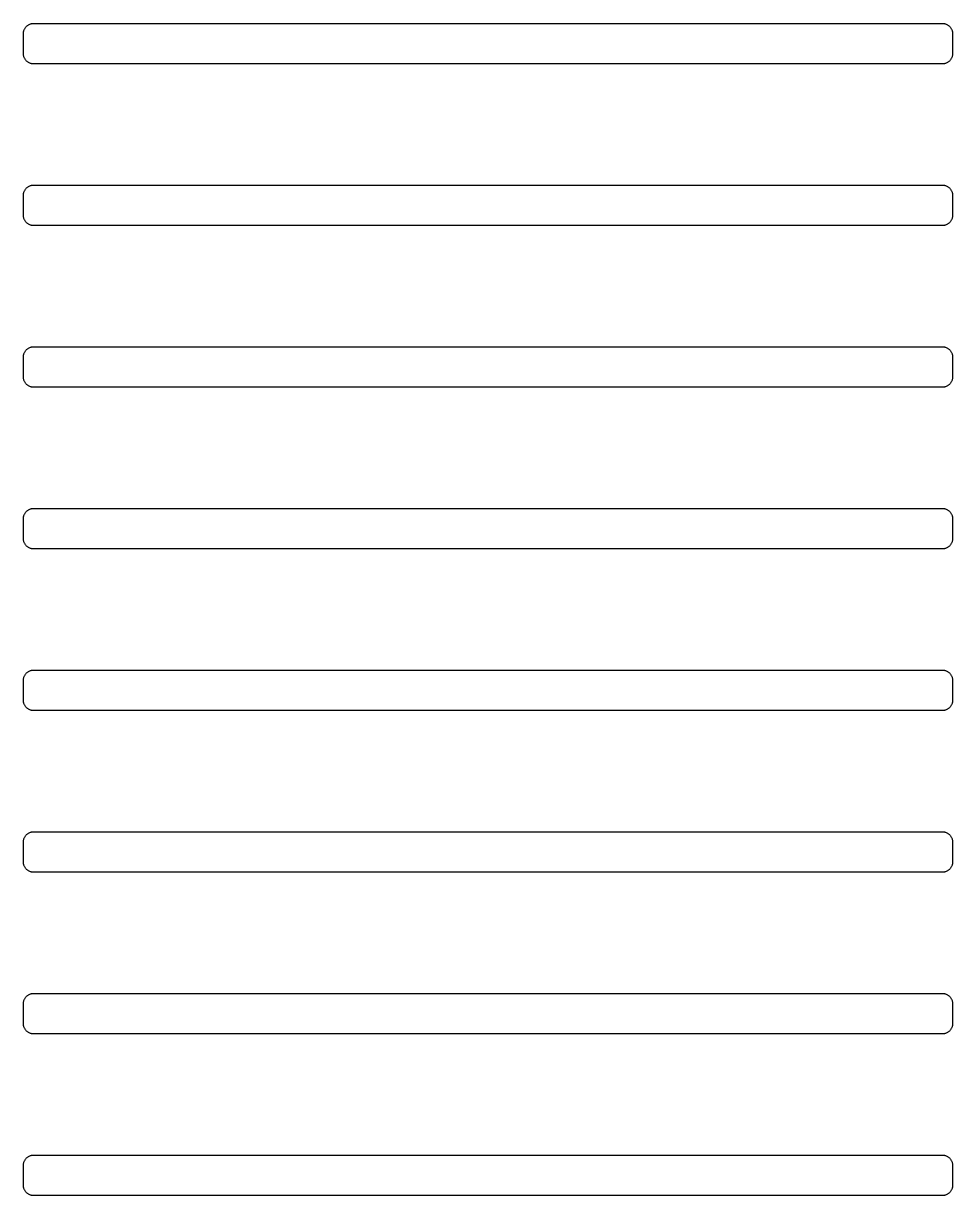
# Model space of a CAD drawing. Header units: metres. Extents: x -163 to 163, y -163 to 163.
# Drawn here: x -79.8 to -52.2, y -82.8 to -48 of the extents above; entities that cross this region are included whole.
import ezdxf

# ---------------------------------------------------------------- set-up
doc = ezdxf.new("R2010")
doc.units = ezdxf.units.M

msp = doc.modelspace()

# ---------------------------------------------------------------- linework, layer by layer
for p, q in [((-79.6267, -48.0275), (-79.6094, -48.02)), ((-79.6094, -48.02), (-79.5917, -48.0136)), ((-79.5917, -48.0136), (-79.5736, -48.0084)), ((-79.5736, -48.0084), (-79.5552, -48.0043)), ((-79.5552, -48.0043), (-79.5365, -48.0013)), ((-79.5365, -48.0013), (-79.5178, -47.9995)), ((-79.5178, -47.9995), (-79.4989, -47.9989)), ((-79.4989, -47.9989), (-52.4989, -47.9989)), ((-52.4989, -47.9989), (-52.4801, -47.9995)), ((-52.4801, -47.9995), (-52.4613, -48.0013)), ((-52.4613, -48.0013), (-52.4427, -48.0043)), ((-52.4427, -48.0043), (-52.4243, -48.0084)), ((-52.4243, -48.0084), (-52.4062, -48.0136)), ((-52.4062, -48.0136), (-52.3885, -48.02)), ((-52.3885, -48.02), (-52.3712, -48.0275)), ((-79.799, -48.299), (-79.7984, -48.2801)), ((-79.799, -48.8989), (-79.799, -48.299)), ((-79.7984, -48.2801), (-79.7966, -48.2614)), ((-79.7966, -48.2614), (-79.7936, -48.2427)), ((-79.7936, -48.2427), (-79.7895, -48.2243)), ((-79.7895, -48.2243), (-79.7843, -48.2062)), ((-79.7843, -48.2062), (-79.7779, -48.1885)), ((-79.7779, -48.1885), (-79.7704, -48.1712)), ((-79.7704, -48.1712), (-79.7618, -48.1544)), ((-79.7618, -48.1544), (-79.7522, -48.1382)), ((-79.7522, -48.1382), (-79.7417, -48.1226)), ((-79.7417, -48.1226), (-79.7301, -48.1077)), ((-79.7301, -48.1077), (-79.7176, -48.0936)), ((-79.7176, -48.0936), (-79.7043, -48.0803)), ((-79.7043, -48.0803), (-79.6902, -48.0678)), ((-79.6902, -48.0678), (-79.6753, -48.0562)), ((-79.6753, -48.0562), (-79.6597, -48.0457)), ((-79.6597, -48.0457), (-79.6435, -48.0361)), ((-79.6435, -48.0361), (-79.6267, -48.0275)), ((-52.3712, -48.0275), (-52.3544, -48.0361)), ((-52.3544, -48.0361), (-52.3382, -48.0457)), ((-52.3382, -48.0457), (-52.3226, -48.0562)), ((-52.3226, -48.0562), (-52.3077, -48.0678)), ((-52.3077, -48.0678), (-52.2936, -48.0803)), ((-52.2936, -48.0803), (-52.2803, -48.0936)), ((-52.2803, -48.0936), (-52.2678, -48.1077)), ((-52.2678, -48.1077), (-52.2562, -48.1226)), ((-52.2562, -48.1226), (-52.2457, -48.1382)), ((-52.2457, -48.1382), (-52.2361, -48.1544)), ((-52.2361, -48.1544), (-52.2275, -48.1712)), ((-52.2275, -48.1712), (-52.22, -48.1885)), ((-52.22, -48.1885), (-52.2136, -48.2062)), ((-52.2136, -48.2062), (-52.2084, -48.2243)), ((-52.2084, -48.2243), (-52.2043, -48.2427)), ((-52.2043, -48.2427), (-52.2013, -48.2614)), ((-52.2013, -48.2614), (-52.1995, -48.2801)), ((-52.1995, -48.2801), (-52.1989, -48.299)), ((-52.1989, -48.299), (-52.1989, -48.8989)), ((-79.7984, -48.9178), (-79.799, -48.8989)), ((-79.7966, -48.9366), (-79.7984, -48.9178)), ((-79.7936, -48.9552), (-79.7966, -48.9366)), ((-79.7895, -48.9736), (-79.7936, -48.9552)), ((-79.7843, -48.9917), (-79.7895, -48.9736)), ((-79.7779, -49.0094), (-79.7843, -48.9917)), ((-79.7704, -49.0267), (-79.7779, -49.0094)), ((-79.7618, -49.0435), (-79.7704, -49.0267)), ((-79.7522, -49.0597), (-79.7618, -49.0435)), ((-79.7417, -49.0753), (-79.7522, -49.0597)), ((-52.2457, -49.0597), (-52.2562, -49.0753)), ((-52.2361, -49.0435), (-52.2457, -49.0597)), ((-52.2275, -49.0267), (-52.2361, -49.0435)), ((-52.22, -49.0094), (-52.2275, -49.0267)), ((-52.2136, -48.9917), (-52.22, -49.0094)), ((-52.2084, -48.9736), (-52.2136, -48.9917)), ((-52.2043, -48.9552), (-52.2084, -48.9736)), ((-52.2013, -48.9366), (-52.2043, -48.9552)), ((-52.1995, -48.9178), (-52.2013, -48.9366)), ((-52.1989, -48.8989), (-52.1995, -48.9178)), ((-79.7301, -49.0902), (-79.7417, -49.0753)), ((-79.7176, -49.1043), (-79.7301, -49.0902)), ((-79.7043, -49.1176), (-79.7176, -49.1043)), ((-79.6902, -49.1301), (-79.7043, -49.1176)), ((-79.6753, -49.1416), (-79.6902, -49.1301)), ((-79.6597, -49.1523), (-79.6753, -49.1416)), ((-79.6435, -49.1618), (-79.6597, -49.1523)), ((-79.6267, -49.1704), (-79.6435, -49.1618)), ((-79.6094, -49.1779), (-79.6267, -49.1704)), ((-79.5917, -49.1843), (-79.6094, -49.1779)), ((-79.5736, -49.1895), (-79.5917, -49.1843)), ((-79.5552, -49.1936), (-79.5736, -49.1895)), ((-79.5365, -49.1966), (-79.5552, -49.1936)), ((-79.5178, -49.1983), (-79.5365, -49.1966)), ((-79.4989, -49.1989), (-79.5178, -49.1983)), ((-52.4989, -49.1989), (-79.4989, -49.1989)), ((-52.4801, -49.1983), (-52.4989, -49.1989)), ((-52.4613, -49.1966), (-52.4801, -49.1983)), ((-52.4427, -49.1936), (-52.4613, -49.1966)), ((-52.4243, -49.1895), (-52.4427, -49.1936)), ((-52.4062, -49.1843), (-52.4243, -49.1895)), ((-52.3885, -49.1779), (-52.4062, -49.1843)), ((-52.3712, -49.1704), (-52.3885, -49.1779)), ((-52.3544, -49.1618), (-52.3712, -49.1704)), ((-52.3382, -49.1523), (-52.3544, -49.1618)), ((-52.3226, -49.1416), (-52.3382, -49.1523)), ((-52.3077, -49.1301), (-52.3226, -49.1416)), ((-52.2936, -49.1176), (-52.3077, -49.1301)), ((-52.2803, -49.1043), (-52.2936, -49.1176)), ((-52.2678, -49.0902), (-52.2803, -49.1043)), ((-52.2562, -49.0753), (-52.2678, -49.0902)), ((-79.7301, -52.9077), (-79.7176, -52.8936)), ((-79.7176, -52.8936), (-79.7043, -52.8803)), ((-79.7043, -52.8803), (-79.6902, -52.8678)), ((-79.6902, -52.8678), (-79.6753, -52.8562)), ((-79.6753, -52.8562), (-79.6597, -52.8457)), ((-79.6597, -52.8457), (-79.6435, -52.8361)), ((-79.6435, -52.8361), (-79.6267, -52.8275)), ((-79.6267, -52.8275), (-79.6094, -52.82)), ((-79.6094, -52.82), (-79.5917, -52.8136)), ((-79.5917, -52.8136), (-79.5736, -52.8084)), ((-79.5736, -52.8084), (-79.5552, -52.8043)), ((-79.5552, -52.8043), (-79.5365, -52.8013)), ((-79.5365, -52.8013), (-79.5178, -52.7995)), ((-79.5178, -52.7995), (-79.4989, -52.799)), ((-79.4989, -52.799), (-52.4989, -52.799)), ((-52.4989, -52.799), (-52.4801, -52.7995)), ((-52.4801, -52.7995), (-52.4613, -52.8013)), ((-52.4613, -52.8013), (-52.4427, -52.8043)), ((-52.4427, -52.8043), (-52.4243, -52.8084)), ((-52.4243, -52.8084), (-52.4062, -52.8136)), ((-52.4062, -52.8136), (-52.3885, -52.82)), ((-52.3885, -52.82), (-52.3712, -52.8275)), ((-52.3712, -52.8275), (-52.3544, -52.8361)), ((-52.3544, -52.8361), (-52.3382, -52.8457)), ((-52.3382, -52.8457), (-52.3226, -52.8562)), ((-52.3226, -52.8562), (-52.3077, -52.8678)), ((-52.3077, -52.8678), (-52.2936, -52.8803)), ((-52.2936, -52.8803), (-52.2803, -52.8936)), ((-52.2803, -52.8936), (-52.2678, -52.9077)), ((-79.799, -53.099), (-79.7984, -53.0801)), ((-79.799, -53.6989), (-79.799, -53.099)), ((-79.7984, -53.0801), (-79.7966, -53.0614)), ((-79.7966, -53.0614), (-79.7936, -53.0427)), ((-79.7936, -53.0427), (-79.7895, -53.0243)), ((-79.7895, -53.0243), (-79.7843, -53.0062)), ((-79.7843, -53.0062), (-79.7779, -52.9885)), ((-79.7779, -52.9885), (-79.7704, -52.9712)), ((-79.7704, -52.9712), (-79.7618, -52.9544)), ((-79.7618, -52.9544), (-79.7522, -52.9382)), ((-79.7522, -52.9382), (-79.7417, -52.9226)), ((-79.7417, -52.9226), (-79.7301, -52.9077)), ((-52.2678, -52.9077), (-52.2562, -52.9226)), ((-52.2562, -52.9226), (-52.2457, -52.9382)), ((-52.2457, -52.9382), (-52.2361, -52.9544)), ((-52.2361, -52.9544), (-52.2275, -52.9712)), ((-52.2275, -52.9712), (-52.22, -52.9885)), ((-52.22, -52.9885), (-52.2136, -53.0062)), ((-52.2136, -53.0062), (-52.2084, -53.0243)), ((-52.2084, -53.0243), (-52.2043, -53.0427)), ((-52.2043, -53.0427), (-52.2013, -53.0614)), ((-52.2013, -53.0614), (-52.1995, -53.0801)), ((-52.1995, -53.0801), (-52.1989, -53.099)), ((-52.1989, -53.099), (-52.1989, -53.6989)), ((-79.7984, -53.7178), (-79.799, -53.6989)), ((-79.7966, -53.7365), (-79.7984, -53.7178)), ((-79.7936, -53.7552), (-79.7966, -53.7365)), ((-79.7895, -53.7736), (-79.7936, -53.7552)), ((-79.7843, -53.7917), (-79.7895, -53.7736)), ((-79.7779, -53.8094), (-79.7843, -53.7917)), ((-79.7704, -53.8267), (-79.7779, -53.8094)), ((-79.7618, -53.8435), (-79.7704, -53.8267)), ((-79.7522, -53.8597), (-79.7618, -53.8435)), ((-79.7417, -53.8753), (-79.7522, -53.8597)), ((-79.7301, -53.8902), (-79.7417, -53.8753)), ((-79.7176, -53.9043), (-79.7301, -53.8902)), ((-79.7043, -53.9176), (-79.7176, -53.9043)), ((-79.6902, -53.9301), (-79.7043, -53.9176)), ((-79.6753, -53.9417), (-79.6902, -53.9301)), ((-52.3077, -53.9301), (-52.3226, -53.9417)), ((-52.2936, -53.9176), (-52.3077, -53.9301)), ((-52.2803, -53.9043), (-52.2936, -53.9176)), ((-52.2678, -53.8902), (-52.2803, -53.9043)), ((-52.2562, -53.8753), (-52.2678, -53.8902)), ((-52.2457, -53.8597), (-52.2562, -53.8753)), ((-52.2361, -53.8435), (-52.2457, -53.8597)), ((-52.2275, -53.8267), (-52.2361, -53.8435)), ((-52.22, -53.8094), (-52.2275, -53.8267)), ((-52.2136, -53.7917), (-52.22, -53.8094)), ((-52.2084, -53.7736), (-52.2136, -53.7917)), ((-52.2043, -53.7552), (-52.2084, -53.7736)), ((-52.2013, -53.7365), (-52.2043, -53.7552)), ((-52.1995, -53.7178), (-52.2013, -53.7365)), ((-52.1989, -53.6989), (-52.1995, -53.7178)), ((-79.6597, -53.9522), (-79.6753, -53.9417)), ((-79.6435, -53.9618), (-79.6597, -53.9522)), ((-79.6267, -53.9704), (-79.6435, -53.9618)), ((-79.6094, -53.9779), (-79.6267, -53.9704)), ((-79.5917, -53.9843), (-79.6094, -53.9779)), ((-79.5736, -53.9895), (-79.5917, -53.9843)), ((-79.5552, -53.9936), (-79.5736, -53.9895)), ((-79.5365, -53.9966), (-79.5552, -53.9936)), ((-79.5178, -53.9984), (-79.5365, -53.9966)), ((-79.4989, -53.9989), (-79.5178, -53.9984)), ((-52.4989, -53.9989), (-79.4989, -53.9989)), ((-52.4801, -53.9984), (-52.4989, -53.9989)), ((-52.4613, -53.9966), (-52.4801, -53.9984)), ((-52.4427, -53.9936), (-52.4613, -53.9966)), ((-52.4243, -53.9895), (-52.4427, -53.9936)), ((-52.4062, -53.9843), (-52.4243, -53.9895)), ((-52.3885, -53.9779), (-52.4062, -53.9843)), ((-52.3712, -53.9704), (-52.3885, -53.9779)), ((-52.3544, -53.9618), (-52.3712, -53.9704)), ((-52.3382, -53.9522), (-52.3544, -53.9618)), ((-52.3226, -53.9417), (-52.3382, -53.9522)), ((-79.7704, -57.7712), (-79.7618, -57.7544)), ((-79.7618, -57.7544), (-79.7522, -57.7382)), ((-79.7522, -57.7382), (-79.7417, -57.7226)), ((-79.7417, -57.7226), (-79.7301, -57.7077)), ((-79.7301, -57.7077), (-79.7176, -57.6936)), ((-79.7176, -57.6936), (-79.7043, -57.6803)), ((-79.7043, -57.6803), (-79.6902, -57.6678)), ((-79.6902, -57.6678), (-79.6753, -57.6562)), ((-79.6753, -57.6562), (-79.6597, -57.6456)), ((-79.6597, -57.6456), (-79.6435, -57.6361)), ((-79.6435, -57.6361), (-79.6267, -57.6275)), ((-79.6267, -57.6275), (-79.6094, -57.62)), ((-79.6094, -57.62), (-79.5917, -57.6136)), ((-79.5917, -57.6136), (-79.5736, -57.6084)), ((-79.5736, -57.6084), (-79.5552, -57.6043)), ((-79.5552, -57.6043), (-79.5365, -57.6013)), ((-79.5365, -57.6013), (-79.5178, -57.5995)), ((-79.5178, -57.5995), (-79.4989, -57.599)), ((-79.4989, -57.599), (-52.4989, -57.599)), ((-52.4989, -57.599), (-52.4801, -57.5995)), ((-52.4801, -57.5995), (-52.4613, -57.6013)), ((-52.4613, -57.6013), (-52.4427, -57.6043)), ((-52.4427, -57.6043), (-52.4243, -57.6084)), ((-52.4243, -57.6084), (-52.4062, -57.6136)), ((-52.4062, -57.6136), (-52.3885, -57.62)), ((-52.3885, -57.62), (-52.3712, -57.6275)), ((-52.3712, -57.6275), (-52.3544, -57.6361)), ((-52.3544, -57.6361), (-52.3382, -57.6456)), ((-52.3382, -57.6456), (-52.3226, -57.6562)), ((-52.3226, -57.6562), (-52.3077, -57.6678)), ((-52.3077, -57.6678), (-52.2936, -57.6803)), ((-52.2936, -57.6803), (-52.2803, -57.6936)), ((-52.2803, -57.6936), (-52.2678, -57.7077)), ((-52.2678, -57.7077), (-52.2562, -57.7226)), ((-52.2562, -57.7226), (-52.2457, -57.7382)), ((-52.2457, -57.7382), (-52.2361, -57.7544)), ((-52.2361, -57.7544), (-52.2275, -57.7712)), ((-79.799, -57.8989), (-79.7984, -57.8801)), ((-79.799, -58.4989), (-79.799, -57.8989)), ((-79.7984, -57.8801), (-79.7966, -57.8613)), ((-79.7966, -57.8613), (-79.7936, -57.8427)), ((-79.7936, -57.8427), (-79.7895, -57.8243)), ((-79.7895, -57.8243), (-79.7843, -57.8062)), ((-79.7843, -57.8062), (-79.7779, -57.7885)), ((-79.7779, -57.7885), (-79.7704, -57.7712)), ((-52.2275, -57.7712), (-52.22, -57.7885)), ((-52.22, -57.7885), (-52.2136, -57.8062)), ((-52.2136, -57.8062), (-52.2084, -57.8243)), ((-52.2084, -57.8243), (-52.2043, -57.8427)), ((-52.2043, -57.8427), (-52.2013, -57.8613)), ((-52.2013, -57.8613), (-52.1995, -57.8801)), ((-52.1995, -57.8801), (-52.1989, -57.8989)), ((-52.1989, -57.8989), (-52.1989, -58.4989)), ((-79.7984, -58.5178), (-79.799, -58.4989)), ((-79.7966, -58.5365), (-79.7984, -58.5178)), ((-79.7936, -58.5552), (-79.7966, -58.5365)), ((-79.7895, -58.5735), (-79.7936, -58.5552)), ((-79.7843, -58.5917), (-79.7895, -58.5735)), ((-79.7779, -58.6094), (-79.7843, -58.5917)), ((-79.7704, -58.6267), (-79.7779, -58.6094)), ((-79.7618, -58.6435), (-79.7704, -58.6267)), ((-79.7522, -58.6597), (-79.7618, -58.6435)), ((-79.7417, -58.6753), (-79.7522, -58.6597)), ((-79.7301, -58.6902), (-79.7417, -58.6753)), ((-79.7176, -58.7043), (-79.7301, -58.6902)), ((-79.7043, -58.7176), (-79.7176, -58.7043)), ((-79.6902, -58.7301), (-79.7043, -58.7176)), ((-79.6753, -58.7417), (-79.6902, -58.7301)), ((-79.6597, -58.7522), (-79.6753, -58.7417)), ((-79.6435, -58.7618), (-79.6597, -58.7522)), ((-79.6267, -58.7704), (-79.6435, -58.7618)), ((-79.6094, -58.7779), (-79.6267, -58.7704)), ((-79.5917, -58.7843), (-79.6094, -58.7779)), ((-79.5736, -58.7895), (-79.5917, -58.7843)), ((-79.5552, -58.7936), (-79.5736, -58.7895)), ((-79.5365, -58.7966), (-79.5552, -58.7936)), ((-79.5178, -58.7984), (-79.5365, -58.7966)), ((-79.4989, -58.799), (-79.5178, -58.7984)), ((-52.4989, -58.799), (-79.4989, -58.799)), ((-52.4801, -58.7984), (-52.4989, -58.799)), ((-52.4613, -58.7966), (-52.4801, -58.7984)), ((-52.4427, -58.7936), (-52.4613, -58.7966)), ((-52.4243, -58.7895), (-52.4427, -58.7936)), ((-52.4062, -58.7843), (-52.4243, -58.7895)), ((-52.3885, -58.7779), (-52.4062, -58.7843)), ((-52.3712, -58.7704), (-52.3885, -58.7779)), ((-52.3544, -58.7618), (-52.3712, -58.7704)), ((-52.3382, -58.7522), (-52.3544, -58.7618)), ((-52.3226, -58.7417), (-52.3382, -58.7522)), ((-52.3077, -58.7301), (-52.3226, -58.7417)), ((-52.2936, -58.7176), (-52.3077, -58.7301)), ((-52.2803, -58.7043), (-52.2936, -58.7176)), ((-52.2678, -58.6902), (-52.2803, -58.7043)), ((-52.2562, -58.6753), (-52.2678, -58.6902)), ((-52.2457, -58.6597), (-52.2562, -58.6753)), ((-52.2361, -58.6435), (-52.2457, -58.6597)), ((-52.2275, -58.6267), (-52.2361, -58.6435)), ((-52.22, -58.6094), (-52.2275, -58.6267)), ((-52.2136, -58.5917), (-52.22, -58.6094)), ((-52.2084, -58.5735), (-52.2136, -58.5917)), ((-52.2043, -58.5552), (-52.2084, -58.5735)), ((-52.2013, -58.5365), (-52.2043, -58.5552)), ((-52.1995, -58.5178), (-52.2013, -58.5365)), ((-52.1989, -58.4989), (-52.1995, -58.5178)), ((-79.7936, -62.6427), (-79.7895, -62.6243)), ((-79.7895, -62.6243), (-79.7843, -62.6062)), ((-79.7843, -62.6062), (-79.7779, -62.5885)), ((-79.7779, -62.5885), (-79.7704, -62.5712)), ((-79.7704, -62.5712), (-79.7618, -62.5544)), ((-79.7618, -62.5544), (-79.7522, -62.5382)), ((-79.7522, -62.5382), (-79.7417, -62.5226)), ((-79.7417, -62.5226), (-79.7301, -62.5077)), ((-79.7301, -62.5077), (-79.7176, -62.4936)), ((-79.7176, -62.4936), (-79.7043, -62.4803)), ((-79.7043, -62.4803), (-79.6902, -62.4678)), ((-79.6902, -62.4678), (-79.6753, -62.4562)), ((-79.6753, -62.4562), (-79.6597, -62.4456)), ((-79.6597, -62.4456), (-79.6435, -62.4361)), ((-79.6435, -62.4361), (-79.6267, -62.4275)), ((-79.6267, -62.4275), (-79.6094, -62.42)), ((-79.6094, -62.42), (-79.5917, -62.4136)), ((-79.5917, -62.4136), (-79.5736, -62.4084)), ((-79.5736, -62.4084), (-79.5552, -62.4043)), ((-79.5552, -62.4043), (-79.5365, -62.4013)), ((-79.5365, -62.4013), (-79.5178, -62.3995)), ((-79.5178, -62.3995), (-79.4989, -62.399)), ((-79.4989, -62.399), (-52.4989, -62.399)), ((-52.4989, -62.399), (-52.4801, -62.3995)), ((-52.4801, -62.3995), (-52.4613, -62.4013)), ((-52.4613, -62.4013), (-52.4427, -62.4043)), ((-52.4427, -62.4043), (-52.4243, -62.4084)), ((-52.4243, -62.4084), (-52.4062, -62.4136)), ((-52.4062, -62.4136), (-52.3885, -62.42)), ((-52.3885, -62.42), (-52.3712, -62.4275)), ((-52.3712, -62.4275), (-52.3544, -62.4361)), ((-52.3544, -62.4361), (-52.3382, -62.4456)), ((-52.3382, -62.4456), (-52.3226, -62.4562)), ((-52.3226, -62.4562), (-52.3077, -62.4678)), ((-52.3077, -62.4678), (-52.2936, -62.4803)), ((-52.2936, -62.4803), (-52.2803, -62.4936)), ((-52.2803, -62.4936), (-52.2678, -62.5077)), ((-52.2678, -62.5077), (-52.2562, -62.5226)), ((-52.2562, -62.5226), (-52.2457, -62.5382)), ((-52.2457, -62.5382), (-52.2361, -62.5544)), ((-52.2361, -62.5544), (-52.2275, -62.5712)), ((-52.2275, -62.5712), (-52.22, -62.5885)), ((-52.22, -62.5885), (-52.2136, -62.6062)), ((-52.2136, -62.6062), (-52.2084, -62.6243)), ((-52.2084, -62.6243), (-52.2043, -62.6427)), ((-79.799, -62.6989), (-79.7984, -62.6801)), ((-79.799, -63.299), (-79.799, -62.6989)), ((-79.7984, -62.6801), (-79.7966, -62.6613)), ((-79.7966, -62.6613), (-79.7936, -62.6427)), ((-52.2043, -62.6427), (-52.2013, -62.6613)), ((-52.2013, -62.6613), (-52.1995, -62.6801)), ((-52.1995, -62.6801), (-52.1989, -62.6989)), ((-52.1989, -62.6989), (-52.1989, -63.299)), ((-79.7984, -63.3178), (-79.799, -63.299)), ((-79.7966, -63.3365), (-79.7984, -63.3178)), ((-52.1995, -63.3178), (-52.2013, -63.3365)), ((-52.1989, -63.299), (-52.1995, -63.3178)), ((-79.7936, -63.3552), (-79.7966, -63.3365)), ((-79.7895, -63.3736), (-79.7936, -63.3552)), ((-79.7843, -63.3916), (-79.7895, -63.3736)), ((-79.7779, -63.4094), (-79.7843, -63.3916)), ((-79.7704, -63.4267), (-79.7779, -63.4094)), ((-79.7618, -63.4435), (-79.7704, -63.4267)), ((-79.7522, -63.4597), (-79.7618, -63.4435)), ((-79.7417, -63.4753), (-79.7522, -63.4597)), ((-79.7301, -63.4902), (-79.7417, -63.4753)), ((-79.7176, -63.5043), (-79.7301, -63.4902)), ((-79.7043, -63.5176), (-79.7176, -63.5043)), ((-79.6902, -63.5301), (-79.7043, -63.5176)), ((-79.6753, -63.5417), (-79.6902, -63.5301)), ((-79.6597, -63.5522), (-79.6753, -63.5417)), ((-79.6435, -63.5618), (-79.6597, -63.5522)), ((-79.6267, -63.5704), (-79.6435, -63.5618)), ((-79.6094, -63.5779), (-79.6267, -63.5704)), ((-79.5917, -63.5843), (-79.6094, -63.5779)), ((-79.5736, -63.5895), (-79.5917, -63.5843)), ((-79.5552, -63.5936), (-79.5736, -63.5895)), ((-79.5365, -63.5966), (-79.5552, -63.5936)), ((-79.5178, -63.5984), (-79.5365, -63.5966)), ((-79.4989, -63.599), (-79.5178, -63.5984)), ((-52.4989, -63.599), (-79.4989, -63.599)), ((-52.4801, -63.5984), (-52.4989, -63.599)), ((-52.4613, -63.5966), (-52.4801, -63.5984)), ((-52.4427, -63.5936), (-52.4613, -63.5966)), ((-52.4243, -63.5895), (-52.4427, -63.5936)), ((-52.4062, -63.5843), (-52.4243, -63.5895)), ((-52.3885, -63.5779), (-52.4062, -63.5843)), ((-52.3712, -63.5704), (-52.3885, -63.5779)), ((-52.3544, -63.5618), (-52.3712, -63.5704)), ((-52.3382, -63.5522), (-52.3544, -63.5618)), ((-52.3226, -63.5417), (-52.3382, -63.5522)), ((-52.3077, -63.5301), (-52.3226, -63.5417)), ((-52.2936, -63.5176), (-52.3077, -63.5301)), ((-52.2803, -63.5043), (-52.2936, -63.5176)), ((-52.2678, -63.4902), (-52.2803, -63.5043)), ((-52.2562, -63.4753), (-52.2678, -63.4902)), ((-52.2457, -63.4597), (-52.2562, -63.4753)), ((-52.2361, -63.4435), (-52.2457, -63.4597)), ((-52.2275, -63.4267), (-52.2361, -63.4435)), ((-52.22, -63.4094), (-52.2275, -63.4267)), ((-52.2136, -63.3916), (-52.22, -63.4094)), ((-52.2084, -63.3736), (-52.2136, -63.3916)), ((-52.2043, -63.3552), (-52.2084, -63.3736)), ((-52.2013, -63.3365), (-52.2043, -63.3552)), ((-79.799, -67.4989), (-79.7984, -67.4801)), ((-79.799, -68.099), (-79.799, -67.4989)), ((-79.7984, -67.4801), (-79.7966, -67.4613)), ((-79.7966, -67.4613), (-79.7936, -67.4427)), ((-79.7936, -67.4427), (-79.7895, -67.4243)), ((-79.7895, -67.4243), (-79.7843, -67.4062)), ((-79.7843, -67.4062), (-79.7779, -67.3885)), ((-79.7779, -67.3885), (-79.7704, -67.3712)), ((-79.7704, -67.3712), (-79.7618, -67.3544)), ((-79.7618, -67.3544), (-79.7522, -67.3382)), ((-79.7522, -67.3382), (-79.7417, -67.3226)), ((-79.7417, -67.3226), (-79.7301, -67.3077)), ((-79.7301, -67.3077), (-79.7176, -67.2936)), ((-79.7176, -67.2936), (-79.7043, -67.2803)), ((-79.7043, -67.2803), (-79.6902, -67.2678)), ((-79.6902, -67.2678), (-79.6753, -67.2562)), ((-79.6753, -67.2562), (-79.6597, -67.2457)), ((-79.6597, -67.2457), (-79.6435, -67.2361)), ((-79.6435, -67.2361), (-79.6267, -67.2275)), ((-79.6267, -67.2275), (-79.6094, -67.22)), ((-79.6094, -67.22), (-79.5917, -67.2136)), ((-79.5917, -67.2136), (-79.5736, -67.2084)), ((-79.5736, -67.2084), (-79.5552, -67.2043)), ((-79.5552, -67.2043), (-79.5365, -67.2013)), ((-79.5365, -67.2013), (-79.5178, -67.1995)), ((-79.5178, -67.1995), (-79.4989, -67.1989)), ((-79.4989, -67.1989), (-52.4989, -67.1989)), ((-52.4989, -67.1989), (-52.4801, -67.1995)), ((-52.4801, -67.1995), (-52.4613, -67.2013)), ((-52.4613, -67.2013), (-52.4427, -67.2043)), ((-52.4427, -67.2043), (-52.4243, -67.2084)), ((-52.4243, -67.2084), (-52.4062, -67.2136)), ((-52.4062, -67.2136), (-52.3885, -67.22)), ((-52.3885, -67.22), (-52.3712, -67.2275)), ((-52.3712, -67.2275), (-52.3544, -67.2361)), ((-52.3544, -67.2361), (-52.3382, -67.2457)), ((-52.3382, -67.2457), (-52.3226, -67.2562)), ((-52.3226, -67.2562), (-52.3077, -67.2678)), ((-52.3077, -67.2678), (-52.2936, -67.2803)), ((-52.2936, -67.2803), (-52.2803, -67.2936)), ((-52.2803, -67.2936), (-52.2678, -67.3077)), ((-52.2678, -67.3077), (-52.2562, -67.3226)), ((-52.2562, -67.3226), (-52.2457, -67.3382)), ((-52.2457, -67.3382), (-52.2361, -67.3544)), ((-52.2361, -67.3544), (-52.2275, -67.3712)), ((-52.2275, -67.3712), (-52.22, -67.3885)), ((-52.22, -67.3885), (-52.2136, -67.4062)), ((-52.2136, -67.4062), (-52.2084, -67.4243)), ((-52.2084, -67.4243), (-52.2043, -67.4427)), ((-52.2043, -67.4427), (-52.2013, -67.4613)), ((-52.2013, -67.4613), (-52.1995, -67.4801)), ((-52.1995, -67.4801), (-52.1989, -67.4989)), ((-52.1989, -67.4989), (-52.1989, -68.099)), ((-79.7984, -68.1178), (-79.799, -68.099)), ((-79.7966, -68.1366), (-79.7984, -68.1178)), ((-79.7936, -68.1552), (-79.7966, -68.1366)), ((-79.7895, -68.1736), (-79.7936, -68.1552)), ((-79.7843, -68.1917), (-79.7895, -68.1736)), ((-79.7779, -68.2094), (-79.7843, -68.1917)), ((-52.2136, -68.1917), (-52.22, -68.2094)), ((-52.2084, -68.1736), (-52.2136, -68.1917)), ((-52.2043, -68.1552), (-52.2084, -68.1736)), ((-52.2013, -68.1366), (-52.2043, -68.1552)), ((-52.1995, -68.1178), (-52.2013, -68.1366)), ((-52.1989, -68.099), (-52.1995, -68.1178)), ((-79.7704, -68.2267), (-79.7779, -68.2094)), ((-79.7618, -68.2435), (-79.7704, -68.2267)), ((-79.7522, -68.2597), (-79.7618, -68.2435)), ((-79.7417, -68.2753), (-79.7522, -68.2597)), ((-79.7301, -68.2902), (-79.7417, -68.2753)), ((-79.7176, -68.3043), (-79.7301, -68.2902)), ((-79.7043, -68.3176), (-79.7176, -68.3043)), ((-79.6902, -68.3301), (-79.7043, -68.3176)), ((-79.6753, -68.3417), (-79.6902, -68.3301)), ((-79.6597, -68.3522), (-79.6753, -68.3417)), ((-79.6435, -68.3618), (-79.6597, -68.3522)), ((-79.6267, -68.3704), (-79.6435, -68.3618)), ((-79.6094, -68.3779), (-79.6267, -68.3704)), ((-79.5917, -68.3843), (-79.6094, -68.3779)), ((-79.5736, -68.3895), (-79.5917, -68.3843)), ((-79.5552, -68.3936), (-79.5736, -68.3895)), ((-79.5365, -68.3966), (-79.5552, -68.3936)), ((-79.5178, -68.3984), (-79.5365, -68.3966)), ((-79.4989, -68.399), (-79.5178, -68.3984)), ((-52.4989, -68.399), (-79.4989, -68.399)), ((-52.4801, -68.3984), (-52.4989, -68.399)), ((-52.4613, -68.3966), (-52.4801, -68.3984)), ((-52.4427, -68.3936), (-52.4613, -68.3966)), ((-52.4243, -68.3895), (-52.4427, -68.3936)), ((-52.4062, -68.3843), (-52.4243, -68.3895)), ((-52.3885, -68.3779), (-52.4062, -68.3843)), ((-52.3712, -68.3704), (-52.3885, -68.3779)), ((-52.3544, -68.3618), (-52.3712, -68.3704)), ((-52.3382, -68.3522), (-52.3544, -68.3618)), ((-52.3226, -68.3417), (-52.3382, -68.3522)), ((-52.3077, -68.3301), (-52.3226, -68.3417)), ((-52.2936, -68.3176), (-52.3077, -68.3301)), ((-52.2803, -68.3043), (-52.2936, -68.3176)), ((-52.2678, -68.2902), (-52.2803, -68.3043)), ((-52.2562, -68.2753), (-52.2678, -68.2902)), ((-52.2457, -68.2597), (-52.2562, -68.2753)), ((-52.2361, -68.2435), (-52.2457, -68.2597)), ((-52.2275, -68.2267), (-52.2361, -68.2435)), ((-52.22, -68.2094), (-52.2275, -68.2267)), ((-79.6597, -72.0457), (-79.6435, -72.0361)), ((-79.6435, -72.0361), (-79.6267, -72.0275)), ((-79.6267, -72.0275), (-79.6094, -72.02)), ((-79.6094, -72.02), (-79.5917, -72.0136)), ((-79.5917, -72.0136), (-79.5736, -72.0084)), ((-79.5736, -72.0084), (-79.5552, -72.0043)), ((-79.5552, -72.0043), (-79.5365, -72.0013)), ((-79.5365, -72.0013), (-79.5178, -71.9995)), ((-79.5178, -71.9995), (-79.4989, -71.9989)), ((-79.4989, -71.9989), (-52.4989, -71.9989)), ((-52.4989, -71.9989), (-52.4801, -71.9995)), ((-52.4801, -71.9995), (-52.4613, -72.0013)), ((-52.4613, -72.0013), (-52.4427, -72.0043)), ((-52.4427, -72.0043), (-52.4243, -72.0084)), ((-52.4243, -72.0084), (-52.4062, -72.0136)), ((-52.4062, -72.0136), (-52.3885, -72.02)), ((-52.3885, -72.02), (-52.3712, -72.0275)), ((-52.3712, -72.0275), (-52.3544, -72.0361)), ((-52.3544, -72.0361), (-52.3382, -72.0457)), ((-79.799, -72.299), (-79.7984, -72.2801)), ((-79.799, -72.899), (-79.799, -72.299)), ((-79.7984, -72.2801), (-79.7966, -72.2614)), ((-79.7966, -72.2614), (-79.7936, -72.2427)), ((-79.7936, -72.2427), (-79.7895, -72.2243)), ((-79.7895, -72.2243), (-79.7843, -72.2063)), ((-79.7843, -72.2063), (-79.7779, -72.1885)), ((-79.7779, -72.1885), (-79.7704, -72.1712)), ((-79.7704, -72.1712), (-79.7618, -72.1544)), ((-79.7618, -72.1544), (-79.7522, -72.1382)), ((-79.7522, -72.1382), (-79.7417, -72.1226)), ((-79.7417, -72.1226), (-79.7301, -72.1077)), ((-79.7301, -72.1077), (-79.7176, -72.0936)), ((-79.7176, -72.0936), (-79.7043, -72.0803)), ((-79.7043, -72.0803), (-79.6902, -72.0678)), ((-79.6902, -72.0678), (-79.6753, -72.0562)), ((-79.6753, -72.0562), (-79.6597, -72.0457)), ((-52.3382, -72.0457), (-52.3226, -72.0562)), ((-52.3226, -72.0562), (-52.3077, -72.0678)), ((-52.3077, -72.0678), (-52.2936, -72.0803)), ((-52.2936, -72.0803), (-52.2803, -72.0936)), ((-52.2803, -72.0936), (-52.2678, -72.1077)), ((-52.2678, -72.1077), (-52.2562, -72.1226)), ((-52.2562, -72.1226), (-52.2457, -72.1382)), ((-52.2457, -72.1382), (-52.2361, -72.1544)), ((-52.2361, -72.1544), (-52.2275, -72.1712)), ((-52.2275, -72.1712), (-52.22, -72.1885)), ((-52.22, -72.1885), (-52.2136, -72.2063)), ((-52.2136, -72.2063), (-52.2084, -72.2243)), ((-52.2084, -72.2243), (-52.2043, -72.2427)), ((-52.2043, -72.2427), (-52.2013, -72.2614)), ((-52.2013, -72.2614), (-52.1995, -72.2801)), ((-52.1995, -72.2801), (-52.1989, -72.299)), ((-52.1989, -72.299), (-52.1989, -72.899)), ((-79.7984, -72.9178), (-79.799, -72.899)), ((-79.7966, -72.9366), (-79.7984, -72.9178)), ((-79.7936, -72.9552), (-79.7966, -72.9366)), ((-79.7895, -72.9736), (-79.7936, -72.9552)), ((-79.7843, -72.9917), (-79.7895, -72.9736)), ((-79.7779, -73.0094), (-79.7843, -72.9917)), ((-79.7704, -73.0267), (-79.7779, -73.0094)), ((-79.7618, -73.0435), (-79.7704, -73.0267)), ((-79.7522, -73.0597), (-79.7618, -73.0435)), ((-79.7417, -73.0753), (-79.7522, -73.0597)), ((-79.7301, -73.0902), (-79.7417, -73.0753)), ((-52.2562, -73.0753), (-52.2678, -73.0902)), ((-52.2457, -73.0597), (-52.2562, -73.0753)), ((-52.2361, -73.0435), (-52.2457, -73.0597)), ((-52.2275, -73.0267), (-52.2361, -73.0435)), ((-52.22, -73.0094), (-52.2275, -73.0267)), ((-52.2136, -72.9917), (-52.22, -73.0094)), ((-52.2084, -72.9736), (-52.2136, -72.9917)), ((-52.2043, -72.9552), (-52.2084, -72.9736)), ((-52.2013, -72.9366), (-52.2043, -72.9552)), ((-52.1995, -72.9178), (-52.2013, -72.9366)), ((-52.1989, -72.899), (-52.1995, -72.9178)), ((-79.7176, -73.1043), (-79.7301, -73.0902)), ((-79.7043, -73.1176), (-79.7176, -73.1043)), ((-79.6902, -73.1301), (-79.7043, -73.1176)), ((-79.6753, -73.1416), (-79.6902, -73.1301)), ((-79.6597, -73.1523), (-79.6753, -73.1416)), ((-79.6435, -73.1618), (-79.6597, -73.1523)), ((-79.6267, -73.1704), (-79.6435, -73.1618)), ((-79.6094, -73.1779), (-79.6267, -73.1704)), ((-79.5917, -73.1843), (-79.6094, -73.1779)), ((-79.5736, -73.1895), (-79.5917, -73.1843)), ((-79.5552, -73.1936), (-79.5736, -73.1895)), ((-79.5365, -73.1966), (-79.5552, -73.1936)), ((-79.5178, -73.1984), (-79.5365, -73.1966)), ((-79.4989, -73.1989), (-79.5178, -73.1984)), ((-52.4989, -73.1989), (-79.4989, -73.1989)), ((-52.4801, -73.1984), (-52.4989, -73.1989)), ((-52.4613, -73.1966), (-52.4801, -73.1984)), ((-52.4427, -73.1936), (-52.4613, -73.1966)), ((-52.4243, -73.1895), (-52.4427, -73.1936)), ((-52.4062, -73.1843), (-52.4243, -73.1895)), ((-52.3885, -73.1779), (-52.4062, -73.1843)), ((-52.3712, -73.1704), (-52.3885, -73.1779)), ((-52.3544, -73.1618), (-52.3712, -73.1704)), ((-52.3382, -73.1523), (-52.3544, -73.1618)), ((-52.3226, -73.1416), (-52.3382, -73.1523)), ((-52.3077, -73.1301), (-52.3226, -73.1416)), ((-52.2936, -73.1176), (-52.3077, -73.1301)), ((-52.2803, -73.1043), (-52.2936, -73.1176)), ((-52.2678, -73.0902), (-52.2803, -73.1043)), ((-79.7417, -76.9226), (-79.7301, -76.9077)), ((-79.7301, -76.9077), (-79.7176, -76.8936)), ((-79.7176, -76.8936), (-79.7043, -76.8803)), ((-79.7043, -76.8803), (-79.6902, -76.8678)), ((-79.6902, -76.8678), (-79.6753, -76.8562)), ((-79.6753, -76.8562), (-79.6597, -76.8457)), ((-79.6597, -76.8457), (-79.6435, -76.8361)), ((-79.6435, -76.8361), (-79.6267, -76.8275)), ((-79.6267, -76.8275), (-79.6094, -76.82)), ((-79.6094, -76.82), (-79.5917, -76.8136)), ((-79.5917, -76.8136), (-79.5736, -76.8084)), ((-79.5736, -76.8084), (-79.5552, -76.8043)), ((-79.5552, -76.8043), (-79.5365, -76.8013)), ((-79.5365, -76.8013), (-79.5178, -76.7995)), ((-79.5178, -76.7995), (-79.4989, -76.799)), ((-79.4989, -76.799), (-52.4989, -76.799)), ((-52.4989, -76.799), (-52.4801, -76.7995)), ((-52.4801, -76.7995), (-52.4613, -76.8013)), ((-52.4613, -76.8013), (-52.4427, -76.8043)), ((-52.4427, -76.8043), (-52.4243, -76.8084)), ((-52.4243, -76.8084), (-52.4062, -76.8136)), ((-52.4062, -76.8136), (-52.3885, -76.82)), ((-52.3885, -76.82), (-52.3712, -76.8275)), ((-52.3712, -76.8275), (-52.3544, -76.8361)), ((-52.3544, -76.8361), (-52.3382, -76.8457)), ((-52.3382, -76.8457), (-52.3226, -76.8562)), ((-52.3226, -76.8562), (-52.3077, -76.8678)), ((-52.3077, -76.8678), (-52.2936, -76.8803)), ((-52.2936, -76.8803), (-52.2803, -76.8936)), ((-52.2803, -76.8936), (-52.2678, -76.9077)), ((-52.2678, -76.9077), (-52.2562, -76.9226)), ((-79.799, -77.099), (-79.7984, -77.0801)), ((-79.799, -77.6989), (-79.799, -77.099)), ((-79.7984, -77.0801), (-79.7966, -77.0614)), ((-79.7966, -77.0614), (-79.7936, -77.0427)), ((-79.7936, -77.0427), (-79.7895, -77.0243)), ((-79.7895, -77.0243), (-79.7843, -77.0062)), ((-79.7843, -77.0062), (-79.7779, -76.9885)), ((-79.7779, -76.9885), (-79.7704, -76.9712)), ((-79.7704, -76.9712), (-79.7618, -76.9544)), ((-79.7618, -76.9544), (-79.7522, -76.9382)), ((-79.7522, -76.9382), (-79.7417, -76.9226)), ((-52.2562, -76.9226), (-52.2457, -76.9382)), ((-52.2457, -76.9382), (-52.2361, -76.9544)), ((-52.2361, -76.9544), (-52.2275, -76.9712)), ((-52.2275, -76.9712), (-52.22, -76.9885)), ((-52.22, -76.9885), (-52.2136, -77.0062)), ((-52.2136, -77.0062), (-52.2084, -77.0243)), ((-52.2084, -77.0243), (-52.2043, -77.0427)), ((-52.2043, -77.0427), (-52.2013, -77.0614)), ((-52.2013, -77.0614), (-52.1995, -77.0801)), ((-52.1995, -77.0801), (-52.1989, -77.099)), ((-52.1989, -77.099), (-52.1989, -77.6989)), ((-79.7984, -77.7178), (-79.799, -77.6989)), ((-79.7966, -77.7365), (-79.7984, -77.7178)), ((-79.7936, -77.7552), (-79.7966, -77.7365)), ((-79.7895, -77.7736), (-79.7936, -77.7552)), ((-79.7843, -77.7917), (-79.7895, -77.7736)), ((-79.7779, -77.8094), (-79.7843, -77.7917)), ((-79.7704, -77.8267), (-79.7779, -77.8094)), ((-79.7618, -77.8435), (-79.7704, -77.8267)), ((-79.7522, -77.8597), (-79.7618, -77.8435)), ((-79.7417, -77.8753), (-79.7522, -77.8597)), ((-79.7301, -77.8902), (-79.7417, -77.8753)), ((-79.7176, -77.9043), (-79.7301, -77.8902)), ((-79.7043, -77.9176), (-79.7176, -77.9043)), ((-79.6902, -77.9301), (-79.7043, -77.9176)), ((-79.6753, -77.9417), (-79.6902, -77.9301)), ((-79.6597, -77.9522), (-79.6753, -77.9417)), ((-79.6435, -77.9618), (-79.6597, -77.9522)), ((-52.3382, -77.9522), (-52.3544, -77.9618)), ((-52.3226, -77.9417), (-52.3382, -77.9522)), ((-52.3077, -77.9301), (-52.3226, -77.9417)), ((-52.2936, -77.9176), (-52.3077, -77.9301)), ((-52.2803, -77.9043), (-52.2936, -77.9176)), ((-52.2678, -77.8902), (-52.2803, -77.9043)), ((-52.2562, -77.8753), (-52.2678, -77.8902)), ((-52.2457, -77.8597), (-52.2562, -77.8753)), ((-52.2361, -77.8435), (-52.2457, -77.8597)), ((-52.2275, -77.8267), (-52.2361, -77.8435)), ((-52.22, -77.8094), (-52.2275, -77.8267)), ((-52.2136, -77.7917), (-52.22, -77.8094)), ((-52.2084, -77.7736), (-52.2136, -77.7917)), ((-52.2043, -77.7552), (-52.2084, -77.7736)), ((-52.2013, -77.7365), (-52.2043, -77.7552)), ((-52.1995, -77.7178), (-52.2013, -77.7365)), ((-52.1989, -77.6989), (-52.1995, -77.7178)), ((-79.6267, -77.9704), (-79.6435, -77.9618)), ((-79.6094, -77.9779), (-79.6267, -77.9704)), ((-79.5917, -77.9843), (-79.6094, -77.9779)), ((-79.5736, -77.9895), (-79.5917, -77.9843)), ((-79.5552, -77.9936), (-79.5736, -77.9895)), ((-79.5365, -77.9966), (-79.5552, -77.9936)), ((-79.5178, -77.9984), (-79.5365, -77.9966)), ((-79.4989, -77.9989), (-79.5178, -77.9984)), ((-52.4989, -77.9989), (-79.4989, -77.9989)), ((-52.4801, -77.9984), (-52.4989, -77.9989)), ((-52.4613, -77.9966), (-52.4801, -77.9984)), ((-52.4427, -77.9936), (-52.4613, -77.9966)), ((-52.4243, -77.9895), (-52.4427, -77.9936)), ((-52.4062, -77.9843), (-52.4243, -77.9895)), ((-52.3885, -77.9779), (-52.4062, -77.9843)), ((-52.3712, -77.9704), (-52.3885, -77.9779)), ((-52.3544, -77.9618), (-52.3712, -77.9704)), ((-79.7779, -81.7885), (-79.7704, -81.7712)), ((-79.7704, -81.7712), (-79.7618, -81.7544)), ((-79.7618, -81.7544), (-79.7522, -81.7382)), ((-79.7522, -81.7382), (-79.7417, -81.7226)), ((-79.7417, -81.7226), (-79.7301, -81.7077)), ((-79.7301, -81.7077), (-79.7176, -81.6936)), ((-79.7176, -81.6936), (-79.7043, -81.6803)), ((-79.7043, -81.6803), (-79.6902, -81.6678)), ((-79.6902, -81.6678), (-79.6753, -81.6562)), ((-79.6753, -81.6562), (-79.6597, -81.6456)), ((-79.6597, -81.6456), (-79.6435, -81.6361)), ((-79.6435, -81.6361), (-79.6267, -81.6275)), ((-79.6267, -81.6275), (-79.6094, -81.62)), ((-79.6094, -81.62), (-79.5917, -81.6136)), ((-79.5917, -81.6136), (-79.5736, -81.6084)), ((-79.5736, -81.6084), (-79.5552, -81.6043)), ((-79.5552, -81.6043), (-79.5365, -81.6013)), ((-79.5365, -81.6013), (-79.5178, -81.5995)), ((-79.5178, -81.5995), (-79.4989, -81.599)), ((-79.4989, -81.599), (-52.4989, -81.599)), ((-52.4989, -81.599), (-52.4801, -81.5995)), ((-52.4801, -81.5995), (-52.4613, -81.6013)), ((-52.4613, -81.6013), (-52.4427, -81.6043)), ((-52.4427, -81.6043), (-52.4243, -81.6084)), ((-52.4243, -81.6084), (-52.4062, -81.6136)), ((-52.4062, -81.6136), (-52.3885, -81.62)), ((-52.3885, -81.62), (-52.3712, -81.6275)), ((-52.3712, -81.6275), (-52.3544, -81.6361)), ((-52.3544, -81.6361), (-52.3382, -81.6456)), ((-52.3382, -81.6456), (-52.3226, -81.6562)), ((-52.3226, -81.6562), (-52.3077, -81.6678)), ((-52.3077, -81.6678), (-52.2936, -81.6803)), ((-52.2936, -81.6803), (-52.2803, -81.6936)), ((-52.2803, -81.6936), (-52.2678, -81.7077)), ((-52.2678, -81.7077), (-52.2562, -81.7226)), ((-52.2562, -81.7226), (-52.2457, -81.7382)), ((-52.2457, -81.7382), (-52.2361, -81.7544)), ((-52.2361, -81.7544), (-52.2275, -81.7712)), ((-52.2275, -81.7712), (-52.22, -81.7885)), ((-79.799, -81.899), (-79.7984, -81.8801)), ((-79.799, -82.4989), (-79.799, -81.899)), ((-79.7984, -81.8801), (-79.7966, -81.8613)), ((-79.7966, -81.8613), (-79.7936, -81.8427)), ((-79.7936, -81.8427), (-79.7895, -81.8243)), ((-79.7895, -81.8243), (-79.7843, -81.8062)), ((-79.7843, -81.8062), (-79.7779, -81.7885)), ((-52.22, -81.7885), (-52.2136, -81.8062)), ((-52.2136, -81.8062), (-52.2084, -81.8243)), ((-52.2084, -81.8243), (-52.2043, -81.8427)), ((-52.2043, -81.8427), (-52.2013, -81.8613)), ((-52.2013, -81.8613), (-52.1995, -81.8801)), ((-52.1995, -81.8801), (-52.1989, -81.899)), ((-52.1989, -81.899), (-52.1989, -82.4989)), ((-79.7984, -82.5178), (-79.799, -82.4989)), ((-79.7966, -82.5365), (-79.7984, -82.5178)), ((-79.7936, -82.5552), (-79.7966, -82.5365)), ((-79.7895, -82.5736), (-79.7936, -82.5552)), ((-79.7843, -82.5917), (-79.7895, -82.5736)), ((-79.7779, -82.6094), (-79.7843, -82.5917)), ((-79.7704, -82.6267), (-79.7779, -82.6094)), ((-79.7618, -82.6435), (-79.7704, -82.6267)), ((-79.7522, -82.6597), (-79.7618, -82.6435)), ((-79.7417, -82.6753), (-79.7522, -82.6597)), ((-79.7301, -82.6902), (-79.7417, -82.6753)), ((-79.7176, -82.7043), (-79.7301, -82.6902)), ((-79.7043, -82.7176), (-79.7176, -82.7043)), ((-79.6902, -82.7301), (-79.7043, -82.7176)), ((-79.6753, -82.7417), (-79.6902, -82.7301)), ((-79.6597, -82.7522), (-79.6753, -82.7417)), ((-79.6435, -82.7618), (-79.6597, -82.7522)), ((-79.6267, -82.7704), (-79.6435, -82.7618)), ((-79.6094, -82.7779), (-79.6267, -82.7704)), ((-79.5917, -82.7843), (-79.6094, -82.7779)), ((-79.5736, -82.7895), (-79.5917, -82.7843)), ((-79.5552, -82.7936), (-79.5736, -82.7895)), ((-79.5365, -82.7966), (-79.5552, -82.7936)), ((-79.5178, -82.7984), (-79.5365, -82.7966)), ((-79.4989, -82.799), (-79.5178, -82.7984)), ((-52.4989, -82.799), (-79.4989, -82.799)), ((-52.4801, -82.7984), (-52.4989, -82.799)), ((-52.4613, -82.7966), (-52.4801, -82.7984)), ((-52.4427, -82.7936), (-52.4613, -82.7966)), ((-52.4243, -82.7895), (-52.4427, -82.7936)), ((-52.4062, -82.7843), (-52.4243, -82.7895)), ((-52.3885, -82.7779), (-52.4062, -82.7843)), ((-52.3712, -82.7704), (-52.3885, -82.7779)), ((-52.3544, -82.7618), (-52.3712, -82.7704)), ((-52.3382, -82.7522), (-52.3544, -82.7618)), ((-52.3226, -82.7417), (-52.3382, -82.7522)), ((-52.3077, -82.7301), (-52.3226, -82.7417)), ((-52.2936, -82.7176), (-52.3077, -82.7301)), ((-52.2803, -82.7043), (-52.2936, -82.7176)), ((-52.2678, -82.6902), (-52.2803, -82.7043)), ((-52.2562, -82.6753), (-52.2678, -82.6902)), ((-52.2457, -82.6597), (-52.2562, -82.6753)), ((-52.2361, -82.6435), (-52.2457, -82.6597)), ((-52.2275, -82.6267), (-52.2361, -82.6435)), ((-52.22, -82.6094), (-52.2275, -82.6267)), ((-52.2136, -82.5917), (-52.22, -82.6094)), ((-52.2084, -82.5736), (-52.2136, -82.5917)), ((-52.2043, -82.5552), (-52.2084, -82.5736)), ((-52.2013, -82.5365), (-52.2043, -82.5552)), ((-52.1995, -82.5178), (-52.2013, -82.5365)), ((-52.1989, -82.4989), (-52.1995, -82.5178))]:
    msp.add_line(p, q)

doc.saveas('drawing.dxf')
